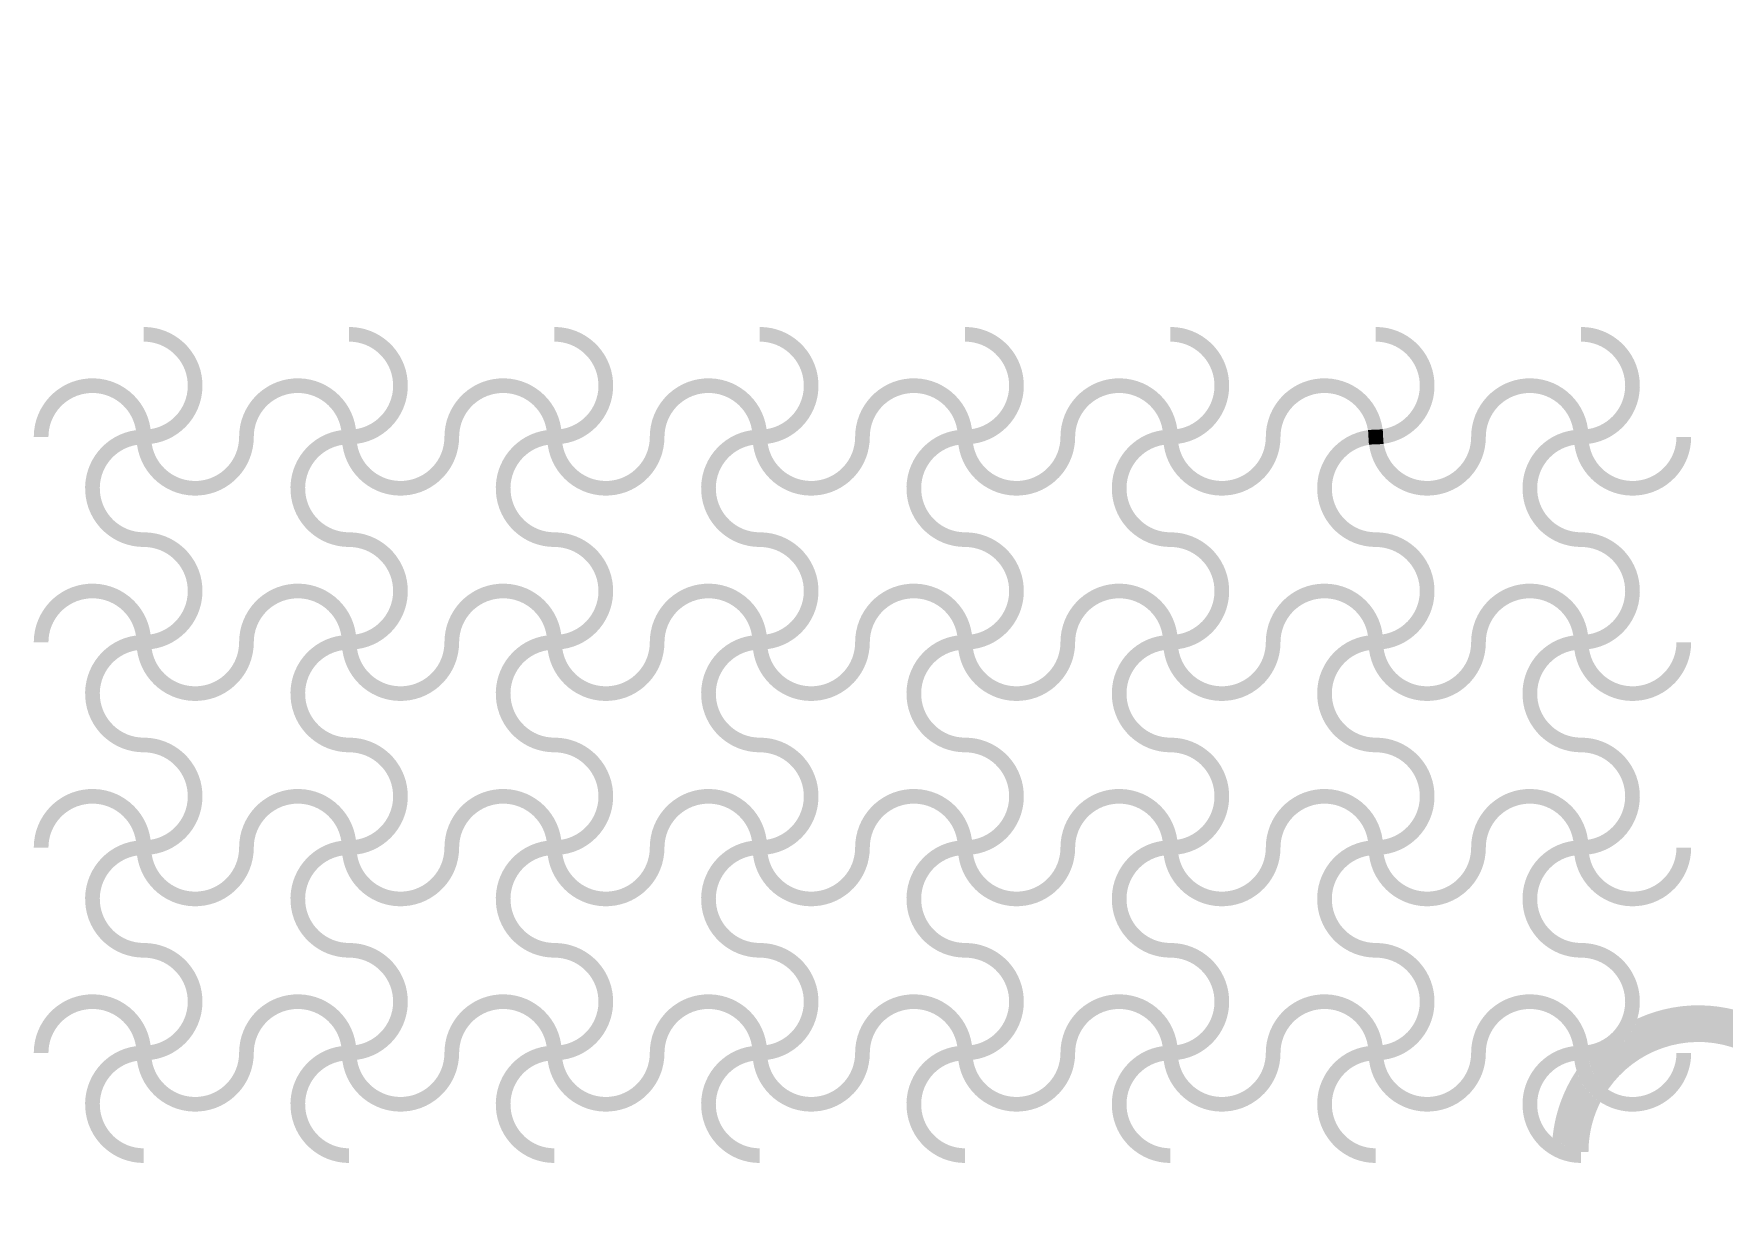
# Model space of a CAD drawing. Header units: inches. Extents: x 98 to 269, y 17 to 80.
# Drawn here: x 170.86 to 193.91, y 48.02 to 64.05 of the extents above; entities that cross this region are included whole.
import ezdxf

# ---------------------------------------------------------------- set-up
doc = ezdxf.new("R2010")
doc.units = ezdxf.units.IN
doc.header["$MEASUREMENT"] = 0

msp = doc.modelspace()

# ---------------------------------------------------------------- hatches: boundary and pattern name
h = msp.add_hatch(color=256)
h.dxf.hatch_style = 1
h.paths.add_polyline_path([(197.562, 67.802, -0.414214), (196.062, 69.302, 0.640887), (192.76, 70.82, -0.293633), (192.241, 70.128, 0.034077), (192.146, 69.873, 0.232766), (192.589, 69.583, -0.910065), (195.562, 69.302, 0.414214), (197.562, 67.302, -1), (197.562, 64.302, 1), (197.562, 60.302, -1), (197.562, 57.302, 1), (197.562, 53.302, -1), (197.562, 50.302, 1), (197.562, 47.302, -1), (197.562, 43.302, 1), (197.562, 40.302, -1), (197.562, 36.302, 1), (197.562, 33.302, -1), (197.562, 29.302, 1), (197.562, 26.302, -0.414214), (200.562, 23.302), (201.062, 23.302, 0.414214), (197.562, 26.802, -1), (197.562, 28.802, 1), (197.562, 33.802, -1), (197.562, 35.802, 1), (197.562, 40.802, -1), (197.562, 42.802, 1), (197.562, 47.802, -1), (197.562, 49.802, 1), (197.562, 53.802, -1), (197.562, 56.802, 1), (197.562, 60.802, -1), (197.562, 63.802, 1)])
h.paths.add_polyline_path([(197.562, 46.802, -0.414214), (195.562, 48.802, 0.54669), (192.728, 50.62, -0.293461), (192.07, 50.059, 0.208934), (192.328, 49.654, -0.735888), (195.062, 48.802, 0.414214), (197.562, 46.302, -1), (197.562, 44.302, 1), (197.562, 39.302, -1), (197.562, 37.302, 1), (197.562, 32.302, -1), (197.562, 30.302, 1), (197.562, 25.302, -0.414214), (199.562, 23.302), (200.062, 23.302, 0.414214), (197.562, 25.802, -1), (197.562, 29.802, 1), (197.562, 32.802, -1), (197.562, 36.802, 1), (197.562, 39.802, -1), (197.562, 43.802, 1)])
h.paths.add_polyline_path([(192.225, 49.482, -0.173956), (191.899, 49.912, 0.123456), (191.572, 48.996, 0.179066), (191.962, 48.852), (191.962, 48.802), (192.062, 48.802, -0.11814)])
h.paths.add_polyline_path([(197.562, 24.802, -0.414214), (194.562, 27.802, 0.490872), (192.685, 29.254, -0.253278), (192.07, 28.805, 0.18591), (192.285, 28.431, -0.276989), (193.252, 28.784, 0.047607), (193.262, 28.897), (193.462, 28.897, -0.053924), (193.444, 28.726, -0.303697), (194.062, 27.802, 0.414214), (197.562, 24.302, -0.414214), (198.562, 23.302), (199.062, 23.302, 0.414214)])
h.paths.add_polyline_path([(201.062, 23.302), (200.562, 23.302), (200.562, 17.078), (201.062, 17.078)])
h.paths.add_polyline_path([(200.062, 23.302), (199.562, 23.302), (199.562, 17.078), (200.062, 17.078)])
h.paths.add_polyline_path([(199.062, 23.302), (198.562, 23.302), (198.562, 17.078), (199.062, 17.078)])
h = msp.add_hatch(color=256)
h.dxf.hatch_style = 1
h.paths.add_polyline_path([(172.362, 60.052), (172.362, 59.852, -0.925234), (172.455, 58.659, -0.033619), (172.462, 58.552, 0.038835), (172.47, 58.459, 0.934949)])
h.paths.add_polyline_path([(170.862, 58.552), (171.062, 58.552, -0.925234), (172.255, 58.645, -0.033619), (172.362, 58.652, 0.038835), (172.455, 58.659, 0.934949)])
h.paths.add_polyline_path([(172.462, 58.552, 0.033619), (172.455, 58.659, -0.038835), (172.362, 58.652, 0.033619), (172.255, 58.645, -0.038835), (172.262, 58.552, 0.033619), (172.27, 58.445, -0.038835), (172.362, 58.452, 0.033619), (172.47, 58.459, -0.038835)])
h.paths.add_polyline_path([(172.47, 58.459, -0.033619), (172.362, 58.452, 0.038835), (172.27, 58.445, 0.934949), (173.862, 58.552, -0.925234), (175.055, 58.645, -0.033619), (175.162, 58.652, 0.038835), (175.255, 58.659, 0.934949), (173.662, 58.552, -0.925234)])
h.paths.add_polyline_path([(172.262, 58.552, 0.038835), (172.255, 58.645, 0.934949), (172.362, 57.052, -0.925234), (172.455, 55.859, -0.033619), (172.462, 55.752, 0.038835), (172.47, 55.659, 0.934949), (172.362, 57.252, -0.925234), (172.27, 58.445, -0.033619)])
h.paths.add_polyline_path([(170.862, 55.752), (171.062, 55.752, -0.925234), (172.255, 55.845, -0.033619), (172.362, 55.852, 0.038835), (172.455, 55.859, 0.934949)])
h.paths.add_polyline_path([(172.455, 55.859, -0.038835), (172.362, 55.852, 0.033619), (172.255, 55.845, -0.038835), (172.262, 55.752, 0.033619), (172.27, 55.645, -0.038835), (172.362, 55.652, 0.033619), (172.47, 55.659, -0.038835), (172.462, 55.752, 0.033619)])
h.paths.add_polyline_path([(172.262, 55.752, 0.038835), (172.255, 55.845, 0.934949), (172.362, 54.252, -0.925234), (172.455, 53.059, -0.033619), (172.462, 52.952, 0.038835), (172.47, 52.859, 0.934949), (172.362, 54.452, -0.925234), (172.27, 55.645, -0.033619)])
h.paths.add_polyline_path([(172.47, 55.659, -0.033619), (172.362, 55.652, 0.038835), (172.27, 55.645, 0.934949), (173.862, 55.752, -0.925234), (175.055, 55.845, -0.033619), (175.162, 55.852, 0.038835), (175.255, 55.859, 0.934949), (173.662, 55.752, -0.925234)])
h.paths.add_polyline_path([(170.862, 52.952), (171.062, 52.952, -0.925234), (172.255, 53.045, -0.033619), (172.362, 53.052, 0.038835), (172.455, 53.059, 0.934949)])
h.paths.add_polyline_path([(172.462, 52.952, 0.033619), (172.455, 53.059, -0.038835), (172.362, 53.052, 0.033619), (172.255, 53.045, -0.038835), (172.262, 52.952, 0.033619), (172.27, 52.845, -0.038835), (172.362, 52.852, 0.033619), (172.47, 52.859, -0.038835)])
h.paths.add_polyline_path([(172.262, 52.952, 0.038835), (172.255, 53.045, 0.934949), (172.362, 51.452, -0.925234), (172.455, 50.259, -0.033619), (172.462, 50.152, 0.038835), (172.47, 50.059, 0.934949), (172.362, 51.652, -0.925234), (172.27, 52.845, -0.033619)])
h.paths.add_polyline_path([(172.47, 52.859, -0.033619), (172.362, 52.852, 0.038835), (172.27, 52.845, 0.934949), (173.862, 52.952, -0.925234), (175.055, 53.045, -0.033619), (175.162, 53.052, 0.038835), (175.255, 53.059, 0.934949), (173.662, 52.952, -0.925234)])
h.paths.add_polyline_path([(170.862, 50.152), (171.062, 50.152, -0.925234), (172.255, 50.245, -0.033619), (172.362, 50.252, 0.038835), (172.455, 50.259, 0.934949)])
h.paths.add_polyline_path([(172.455, 50.259, -0.038835), (172.362, 50.252, 0.033619), (172.255, 50.245, -0.038835), (172.262, 50.152, 0.033619), (172.27, 50.045, -0.038835), (172.362, 50.052, 0.033619), (172.47, 50.059, -0.038835), (172.462, 50.152, 0.033619)])
h.paths.add_polyline_path([(172.262, 50.152, 0.038835), (172.255, 50.245, 0.934949), (172.362, 48.652), (172.362, 48.852, -0.925234), (172.27, 50.045, -0.033619)])
h.paths.add_polyline_path([(172.47, 50.059, -0.033619), (172.362, 50.052, 0.038835), (172.27, 50.045, 0.934949), (173.862, 50.152, -0.925234), (175.055, 50.245, -0.033619), (175.162, 50.252, 0.038835), (175.255, 50.259, 0.934949), (173.662, 50.152, -0.925234)])
h.paths.add_polyline_path([(175.162, 51.652, -0.925234), (175.07, 52.845, -0.033619), (175.062, 52.952, 0.038835), (175.055, 53.045, 0.934949), (175.162, 51.452, -0.925234), (175.255, 50.259, -0.033619), (175.262, 50.152, 0.038835), (175.27, 50.059, 0.934949)])
h.paths.add_polyline_path([(175.27, 50.059, -0.033619), (175.162, 50.052, 0.038835), (175.07, 50.045, 0.934949), (176.662, 50.152, -0.925234), (177.855, 50.245, -0.033619), (177.962, 50.252, 0.038835), (178.055, 50.259, 0.934949), (176.462, 50.152, -0.925234)])
h.paths.add_polyline_path([(175.255, 50.259, -0.038835), (175.162, 50.252, 0.033619), (175.055, 50.245, -0.038835), (175.062, 50.152, 0.033619), (175.07, 50.045, -0.038835), (175.162, 50.052, 0.033619), (175.27, 50.059, -0.038835), (175.262, 50.152, 0.033619)])
h.paths.add_polyline_path([(175.062, 50.152, 0.038835), (175.055, 50.245, 0.934949), (175.162, 48.652), (175.162, 48.852, -0.925234), (175.07, 50.045, -0.033619)])
h.paths.add_polyline_path([(178.062, 50.152, 0.033619), (178.055, 50.259, -0.038835), (177.962, 50.252, 0.033619), (177.855, 50.245, -0.038835), (177.862, 50.152, 0.033619), (177.87, 50.045, -0.038835), (177.962, 50.052, 0.033619), (178.07, 50.059, -0.038835)])
h.paths.add_polyline_path([(177.862, 50.152, 0.038835), (177.855, 50.245, 0.934949), (177.962, 48.652), (177.962, 48.852, -0.925234), (177.87, 50.045, -0.033619)])
h.paths.add_polyline_path([(178.07, 50.059, -0.033619), (177.962, 50.052, 0.038835), (177.87, 50.045, 0.934949), (179.462, 50.152, -0.925234), (180.655, 50.245, -0.033619), (180.762, 50.252, 0.038835), (180.855, 50.259, 0.934949), (179.262, 50.152, -0.925234)])
h.paths.add_polyline_path([(177.962, 51.652, -0.925234), (177.87, 52.845, -0.033619), (177.862, 52.952, 0.038835), (177.855, 53.045, 0.934949), (177.962, 51.452, -0.925234), (178.055, 50.259, -0.033619), (178.062, 50.152, 0.038835), (178.07, 50.059, 0.934949)])
h.paths.add_polyline_path([(176.462, 52.952, -0.925234), (175.27, 52.859, -0.033619), (175.162, 52.852, 0.038835), (175.07, 52.845, 0.934949), (176.662, 52.952, -0.925234), (177.855, 53.045, -0.033619), (177.962, 53.052, 0.038835), (178.055, 53.059, 0.934949)])
h.paths.add_polyline_path([(175.262, 52.952, 0.033619), (175.255, 53.059, -0.038835), (175.162, 53.052, 0.033619), (175.055, 53.045, -0.038835), (175.062, 52.952, 0.033619), (175.07, 52.845, -0.038835), (175.162, 52.852, 0.033619), (175.27, 52.859, -0.038835)])
h.paths.add_polyline_path([(175.162, 54.452, -0.925234), (175.07, 55.645, -0.033619), (175.062, 55.752, 0.038835), (175.055, 55.845, 0.934949), (175.162, 54.252, -0.925234), (175.255, 53.059, -0.033619), (175.262, 52.952, 0.038835), (175.27, 52.859, 0.934949)])
h.paths.add_polyline_path([(175.162, 60.052), (175.162, 59.852, -0.925234), (175.255, 58.659, -0.033619), (175.262, 58.552, 0.038835), (175.27, 58.459, 0.934949)])
h.paths.add_polyline_path([(175.262, 58.552, 0.033619), (175.255, 58.659, -0.038835), (175.162, 58.652, 0.033619), (175.055, 58.645, -0.038835), (175.062, 58.552, 0.033619), (175.07, 58.445, -0.038835), (175.162, 58.452, 0.033619), (175.27, 58.459, -0.038835)])
h.paths.add_polyline_path([(175.062, 58.552, 0.038835), (175.055, 58.645, 0.934949), (175.162, 57.052, -0.925234), (175.255, 55.859, -0.033619), (175.262, 55.752, 0.038835), (175.27, 55.659, 0.934949), (175.162, 57.252, -0.925234), (175.07, 58.445, -0.033619)])
h.paths.add_polyline_path([(175.27, 58.459, -0.033619), (175.162, 58.452, 0.038835), (175.07, 58.445, 0.934949), (176.662, 58.552, -0.925234), (177.855, 58.645, -0.033619), (177.962, 58.652, 0.038835), (178.055, 58.659, 0.934949), (176.462, 58.552, -0.925234)])
h.paths.add_polyline_path([(177.962, 60.052), (177.962, 59.852, -0.925234), (178.055, 58.659, -0.033619), (178.062, 58.552, 0.038835), (178.07, 58.459, 0.934949)])
h.paths.add_polyline_path([(180.655, 58.645, -0.033619), (180.762, 58.652, 0.038835), (180.855, 58.659, 0.934949), (179.262, 58.552, -0.925234), (178.07, 58.459, -0.033619), (177.962, 58.452, 0.038835), (177.87, 58.445, 0.934949), (179.462, 58.552, -0.925234)])
h.paths.add_polyline_path([(178.062, 58.552, 0.033619), (178.055, 58.659, -0.038835), (177.962, 58.652, 0.033619), (177.855, 58.645, -0.038835), (177.862, 58.552, 0.033619), (177.87, 58.445, -0.038835), (177.962, 58.452, 0.033619), (178.07, 58.459, -0.038835)])
h.paths.add_polyline_path([(177.862, 58.552, 0.038835), (177.855, 58.645, 0.934949), (177.962, 57.052, -0.925234), (178.055, 55.859, -0.033619), (178.062, 55.752, 0.038835), (178.07, 55.659, 0.934949), (177.962, 57.252, -0.925234), (177.87, 58.445, -0.033619)])
h.paths.add_polyline_path([(180.762, 60.052), (180.762, 59.852, -0.925234), (180.855, 58.659, -0.033619), (180.862, 58.552, 0.038835), (180.87, 58.459, 0.934949)])
h.paths.add_polyline_path([(183.455, 58.645, -0.033619), (183.562, 58.652, 0.038835), (183.655, 58.659, 0.934949), (182.062, 58.552, -0.925234), (180.87, 58.459, -0.033619), (180.762, 58.452, 0.038835), (180.67, 58.445, 0.934949), (182.262, 58.552, -0.925234)])
h.paths.add_polyline_path([(180.855, 58.659, -0.038835), (180.762, 58.652, 0.033619), (180.655, 58.645, -0.038835), (180.662, 58.552, 0.033619), (180.67, 58.445, -0.038835), (180.762, 58.452, 0.033619), (180.87, 58.459, -0.038835), (180.862, 58.552, 0.033619)])
h.paths.add_polyline_path([(180.662, 58.552, 0.038835), (180.655, 58.645, 0.934949), (180.762, 57.052, -0.925234), (180.855, 55.859, -0.033619), (180.862, 55.752, 0.038835), (180.87, 55.659, 0.934949), (180.762, 57.252, -0.925234), (180.67, 58.445, -0.033619)])
h.paths.add_polyline_path([(183.562, 60.052), (183.562, 59.852, -0.925234), (183.655, 58.659, -0.033619), (183.662, 58.552, 0.038835), (183.67, 58.459, 0.934949)])
h.paths.add_polyline_path([(186.362, 60.052), (186.362, 59.852, -0.925234), (186.455, 58.659, -0.033619), (186.462, 58.552, 0.038835), (186.47, 58.459, 0.934949)])
h.paths.add_polyline_path([(189.162, 60.052), (189.162, 59.852, -0.925234), (189.255, 58.659, -0.033619), (189.262, 58.552, 0.038835), (189.27, 58.459, 0.934949)])
h.paths.add_polyline_path([(191.962, 60.052), (191.962, 59.852, -0.925234), (192.055, 58.659, -0.033619), (192.062, 58.552, 0.038835), (192.07, 58.459, 0.934949)])
h.paths.add_polyline_path([(190.462, 58.552, -0.925234), (189.27, 58.459, -0.033619), (189.162, 58.452, 0.038835), (189.07, 58.445, 0.934949), (190.662, 58.552, -0.925234), (191.855, 58.645, -0.033619), (191.962, 58.652, 0.038835), (192.055, 58.659, 0.934949)])
h.paths.add_polyline_path([(187.662, 58.552, -0.925234), (186.47, 58.459, -0.033619), (186.362, 58.452, 0.038835), (186.27, 58.445, 0.934949), (187.862, 58.552, -0.925234), (189.055, 58.645, -0.033619), (189.162, 58.652, 0.038835), (189.255, 58.659, 0.934949)])
h.paths.add_polyline_path([(184.862, 58.552, -0.925234), (183.67, 58.459, -0.033619), (183.562, 58.452, 0.038835), (183.47, 58.445, 0.934949), (185.062, 58.552, -0.925234), (186.255, 58.645, -0.033619), (186.362, 58.652, 0.038835), (186.455, 58.659, 0.934949)])
h.paths.add_polyline_path([(183.655, 58.659, -0.038835), (183.562, 58.652, 0.033619), (183.455, 58.645, -0.038835), (183.462, 58.552, 0.033619), (183.47, 58.445, -0.038835), (183.562, 58.452, 0.033619), (183.67, 58.459, -0.038835), (183.662, 58.552, 0.033619)])
h.paths.add_polyline_path([(186.455, 58.659, -0.038835), (186.362, 58.652, 0.033619), (186.255, 58.645, -0.038835), (186.262, 58.552, 0.033619), (186.27, 58.445, -0.038835), (186.362, 58.452, 0.033619), (186.47, 58.459, -0.038835), (186.462, 58.552, 0.033619)], flags=16)
h.paths.add_polyline_path([(189.255, 58.659, -0.038835), (189.162, 58.652, 0.033619), (189.055, 58.645, -0.038835), (189.062, 58.552, 0.033619), (189.07, 58.445, -0.038835), (189.162, 58.452, 0.033619), (189.27, 58.459, -0.038835), (189.262, 58.552, 0.033619)], flags=17)
h.paths.add_polyline_path([(192.062, 58.552, 0.033619), (192.055, 58.659, -0.038835), (191.962, 58.652, 0.033619), (191.855, 58.645, -0.038835), (191.862, 58.552, 0.033619), (191.87, 58.445, -0.038835), (191.962, 58.452, 0.033619), (192.07, 58.459, -0.038835)], flags=17)
h.paths.add_polyline_path([(192.07, 58.459, -0.033619), (191.962, 58.452, 0.038835), (191.87, 58.445, 0.934949), (193.462, 58.552), (193.262, 58.552, -0.925234)])
h.paths.add_polyline_path([(191.862, 58.552, 0.038835), (191.855, 58.645, 0.934949), (191.962, 57.052, -0.925234), (192.055, 55.859, -0.033619), (192.062, 55.752, 0.038835), (192.07, 55.659, 0.934949), (191.962, 57.252, -0.925234), (191.87, 58.445, -0.033619)])
h.paths.add_polyline_path([(189.162, 58.452, 0.033619), (189.27, 58.459, -0.038835), (189.262, 58.552, 0.033619), (189.255, 58.659, -0.038835), (189.162, 58.652, 0.033619), (189.055, 58.645, 0.925234), (187.862, 58.552, -0.934949), (186.27, 58.445, 0.925234), (186.362, 57.252, -0.934949), (186.47, 55.659, 0.925234), (187.662, 55.752, -1), (189.262, 55.752, 1), (190.462, 55.752, -0.934949), (192.055, 55.859, 0.925234), (191.962, 57.052, -0.934949), (191.855, 58.645, 0.925234), (190.662, 58.552, -0.934949), (189.07, 58.445, -0.038835)])
h.paths.add_polyline_path([(189.055, 58.645, 0.925234), (187.862, 58.552, -0.934949), (186.27, 58.445, 0.925234), (186.362, 57.252, -0.934949), (186.47, 55.659, 0.925234), (187.662, 55.752, -0.934949), (189.255, 55.859, 0.925234), (189.162, 57.052, -0.934949)], flags=16)
h.paths.add_polyline_path([(191.855, 58.645, 0.925234), (190.662, 58.552, -0.934949), (189.07, 58.445, 0.925234), (189.162, 57.252, -0.934949), (189.27, 55.659, 0.925234), (190.462, 55.752, -0.934949), (192.055, 55.859, 0.925234), (191.962, 57.052, -0.934949)])
h.paths.add_polyline_path([(182.062, 55.752, -0.925234), (180.87, 55.659, -0.033619), (180.762, 55.652, 0.038835), (180.67, 55.645, 0.934949), (182.262, 55.752, -0.925234), (183.455, 55.845, -0.033619), (183.562, 55.852, 0.038835), (183.655, 55.859, 0.934949)])
h.paths.add_polyline_path([(180.862, 55.752, 0.033619), (180.855, 55.859, -0.038835), (180.762, 55.852, 0.033619), (180.655, 55.845, -0.038835), (180.662, 55.752, 0.033619), (180.67, 55.645, -0.038835), (180.762, 55.652, 0.033619), (180.87, 55.659, -0.038835)])
h.paths.add_polyline_path([(179.262, 55.752, -0.925234), (178.07, 55.659, -0.033619), (177.962, 55.652, 0.038835), (177.87, 55.645, 0.934949), (179.462, 55.752, -0.925234), (180.655, 55.845, -0.033619), (180.762, 55.852, 0.038835), (180.855, 55.859, 0.934949)])
h.paths.add_polyline_path([(178.055, 55.859, -0.038835), (177.962, 55.852, 0.033619), (177.855, 55.845, -0.038835), (177.862, 55.752, 0.033619), (177.87, 55.645, -0.038835), (177.962, 55.652, 0.033619), (178.07, 55.659, -0.038835), (178.062, 55.752, 0.033619)])
h.paths.add_polyline_path([(176.462, 55.752, -0.925234), (175.27, 55.659, -0.033619), (175.162, 55.652, 0.038835), (175.07, 55.645, 0.934949), (176.662, 55.752, -0.925234), (177.855, 55.845, -0.033619), (177.962, 55.852, 0.038835), (178.055, 55.859, 0.934949)])
h.paths.add_polyline_path([(175.255, 55.859, -0.038835), (175.162, 55.852, 0.033619), (175.055, 55.845, -0.038835), (175.062, 55.752, 0.033619), (175.07, 55.645, -0.038835), (175.162, 55.652, 0.033619), (175.27, 55.659, -0.038835), (175.262, 55.752, 0.033619)])
h.paths.add_polyline_path([(177.87, 55.645, -0.033619), (177.862, 55.752, 0.038835), (177.855, 55.845, 0.934949), (177.962, 54.252, -0.925234), (178.055, 53.059, -0.033619), (178.062, 52.952, 0.038835), (178.07, 52.859, 0.934949), (177.962, 54.452, -0.925234)])
h.paths.add_polyline_path([(178.062, 52.952, 0.033619), (178.055, 53.059, -0.038835), (177.962, 53.052, 0.033619), (177.855, 53.045, -0.038835), (177.862, 52.952, 0.033619), (177.87, 52.845, -0.038835), (177.962, 52.852, 0.033619), (178.07, 52.859, -0.038835)])
h.paths.add_polyline_path([(178.07, 52.859, -0.033619), (177.962, 52.852, 0.038835), (177.87, 52.845, 0.934949), (179.462, 52.952, -0.925234), (180.655, 53.045, -0.033619), (180.762, 53.052, 0.038835), (180.855, 53.059, 0.934949), (179.262, 52.952, -0.925234)])
h.paths.add_polyline_path([(180.762, 54.452, -0.925234), (180.67, 55.645, -0.033619), (180.662, 55.752, 0.038835), (180.655, 55.845, 0.934949), (180.762, 54.252, -0.925234), (180.855, 53.059, -0.033619), (180.862, 52.952, 0.038835), (180.87, 52.859, 0.934949)])
h.paths.add_polyline_path([(180.862, 52.952, 0.033619), (180.855, 53.059, -0.038835), (180.762, 53.052, 0.033619), (180.655, 53.045, -0.038835), (180.662, 52.952, 0.033619), (180.67, 52.845, -0.038835), (180.762, 52.852, 0.033619), (180.87, 52.859, -0.038835)])
h.paths.add_polyline_path([(180.87, 52.859, -0.033619), (180.762, 52.852, 0.038835), (180.67, 52.845, 0.934949), (182.262, 52.952, -0.925234), (183.455, 53.045, -0.033619), (183.562, 53.052, 0.038835), (183.655, 53.059, 0.934949), (182.062, 52.952, -0.925234)])
h.paths.add_polyline_path([(180.662, 52.952, 0.038835), (180.655, 53.045, 0.934949), (180.762, 51.452, -0.925234), (180.855, 50.259, -0.033619), (180.862, 50.152, 0.038835), (180.87, 50.059, 0.934949), (180.762, 51.652, -0.925234), (180.67, 52.845, -0.033619)])
h.paths.add_polyline_path([(183.562, 54.452, -0.925234), (183.47, 55.645, -0.033619), (183.462, 55.752, 0.038835), (183.455, 55.845, 0.934949), (183.562, 54.252, -0.925234), (183.655, 53.059, -0.033619), (183.662, 52.952, 0.038835), (183.67, 52.859, 0.934949)])
h.paths.add_polyline_path([(184.862, 52.952, -0.925234), (183.67, 52.859, -0.033619), (183.562, 52.852, 0.038835), (183.47, 52.845, 0.934949), (185.062, 52.952, -0.925234), (186.255, 53.045, -0.033619), (186.362, 53.052, 0.038835), (186.455, 53.059, 0.934949)])
h.paths.add_polyline_path([(186.455, 53.059, -0.038835), (186.362, 53.052, 0.033619), (186.255, 53.045, -0.038835), (186.262, 52.952, 0.033619), (186.27, 52.845, -0.038835), (186.362, 52.852, 0.033619), (186.47, 52.859, -0.038835), (186.462, 52.952, 0.033619)])
h.paths.add_polyline_path([(183.655, 53.059, -0.038835), (183.562, 53.052, 0.033619), (183.455, 53.045, -0.038835), (183.462, 52.952, 0.033619), (183.47, 52.845, -0.038835), (183.562, 52.852, 0.033619), (183.67, 52.859, -0.038835), (183.662, 52.952, 0.033619)])
h.paths.add_polyline_path([(183.462, 52.952, 0.038835), (183.455, 53.045, 0.934949), (183.562, 51.452, -0.925234), (183.655, 50.259, -0.033619), (183.662, 50.152, 0.038835), (183.67, 50.059, 0.934949), (183.562, 51.652, -0.925234), (183.47, 52.845, -0.033619)])
h.paths.add_polyline_path([(187.862, 52.952, -0.925234), (189.055, 53.045, -0.033619), (189.162, 53.052, 0.038835), (189.255, 53.059, 0.934949), (187.662, 52.952, -0.925234), (186.47, 52.859, -0.033619), (186.362, 52.852, 0.038835), (186.27, 52.845, 0.934949)])
h.paths.add_polyline_path([(189.262, 52.952, 0.033619), (189.255, 53.059, -0.038835), (189.162, 53.052, 0.033619), (189.055, 53.045, -0.038835), (189.062, 52.952, 0.033619), (189.07, 52.845, -0.038835), (189.162, 52.852, 0.033619), (189.27, 52.859, -0.038835)])
h.paths.add_polyline_path([(189.162, 54.452, -0.925234), (189.07, 55.645, -0.033619), (189.062, 55.752, 0.038835), (189.055, 55.845, 0.934949), (189.162, 54.252, -0.925234), (189.255, 53.059, -0.033619), (189.262, 52.952, 0.038835), (189.27, 52.859, 0.934949)])
h.paths.add_polyline_path([(191.855, 53.045, -0.033619), (191.962, 53.052, 0.038835), (192.055, 53.059, 0.934949), (190.462, 52.952, -0.925234), (189.27, 52.859, -0.033619), (189.162, 52.852, 0.038835), (189.07, 52.845, 0.934949), (190.662, 52.952, -0.925234)])
h.paths.add_polyline_path([(192.055, 53.059, -0.038835), (191.962, 53.052, 0.033619), (191.855, 53.045, -0.038835), (191.862, 52.952, 0.033619), (191.87, 52.845, -0.038835), (191.962, 52.852, 0.033619), (192.07, 52.859, -0.038835), (192.062, 52.952, 0.033619)])
h.paths.add_polyline_path([(191.962, 54.452, -0.925234), (191.87, 55.645, -0.033619), (191.862, 55.752, 0.038835), (191.855, 55.845, 0.934949), (191.962, 54.252, -0.925234), (192.055, 53.059, -0.033619), (192.062, 52.952, 0.038835), (192.07, 52.859, 0.934949)])
h.paths.add_polyline_path([(193.462, 55.752), (193.262, 55.752, -0.925234), (192.07, 55.659, -0.033619), (191.962, 55.652, 0.038835), (191.87, 55.645, 0.934949)])
h.paths.add_polyline_path([(192.062, 55.752, 0.033619), (192.055, 55.859, -0.038835), (191.962, 55.852, 0.033619), (191.855, 55.845, -0.038835), (191.862, 55.752, 0.033619), (191.87, 55.645, -0.038835), (191.962, 55.652, 0.033619), (192.07, 55.659, -0.038835)], flags=17)
h.paths.add_polyline_path([(182.062, 50.152, -0.925234), (180.87, 50.059, -0.033619), (180.762, 50.052, 0.038835), (180.67, 50.045, 0.934949), (182.262, 50.152, -0.925234), (183.455, 50.245, -0.033619), (183.562, 50.252, 0.038835), (183.655, 50.259, 0.934949)])
h.paths.add_polyline_path([(183.655, 50.259, -0.038835), (183.562, 50.252, 0.033619), (183.455, 50.245, -0.038835), (183.462, 50.152, 0.033619), (183.47, 50.045, -0.038835), (183.562, 50.052, 0.033619), (183.67, 50.059, -0.038835), (183.662, 50.152, 0.033619)])
h.paths.add_polyline_path([(183.67, 50.059, -0.033619), (183.562, 50.052, 0.038835), (183.47, 50.045, 0.934949), (185.062, 50.152, -0.925234), (186.255, 50.245, -0.033619), (186.362, 50.252, 0.038835), (186.455, 50.259, 0.934949), (184.862, 50.152, -0.925234)])
h.paths.add_polyline_path([(186.455, 50.259, -0.038835), (186.362, 50.252, 0.033619), (186.255, 50.245, -0.038835), (186.262, 50.152, 0.033619), (186.27, 50.045, -0.038835), (186.362, 50.052, 0.033619), (186.47, 50.059, -0.038835), (186.462, 50.152, 0.033619)])
h.paths.add_polyline_path([(186.362, 51.652, -0.925234), (186.27, 52.845, -0.033619), (186.262, 52.952, 0.038835), (186.255, 53.045, 0.934949), (186.362, 51.452, -0.925234), (186.455, 50.259, -0.033619), (186.462, 50.152, 0.038835), (186.47, 50.059, 0.934949)])
h.paths.add_polyline_path([(186.47, 50.059, -0.033619), (186.362, 50.052, 0.038835), (186.27, 50.045, 0.934949), (187.862, 50.152, -0.925234), (189.055, 50.245, -0.033619), (189.162, 50.252, 0.038835), (189.255, 50.259, 0.934949), (187.662, 50.152, -0.925234)])
h.paths.add_polyline_path([(189.255, 50.259, -0.038835), (189.162, 50.252, 0.033619), (189.055, 50.245, -0.038835), (189.062, 50.152, 0.033619), (189.07, 50.045, -0.038835), (189.162, 50.052, 0.033619), (189.27, 50.059, -0.038835), (189.262, 50.152, 0.033619)])
h.paths.add_polyline_path([(189.162, 51.652, -0.925234), (189.07, 52.845, -0.033619), (189.062, 52.952, 0.038835), (189.055, 53.045, 0.934949), (189.162, 51.452, -0.925234), (189.255, 50.259, -0.033619), (189.262, 50.152, 0.038835), (189.27, 50.059, 0.934949)])
h.paths.add_polyline_path([(190.462, 50.152, -0.925234), (189.27, 50.059, -0.033619), (189.162, 50.052, 0.038835), (189.07, 50.045, 0.934949), (190.662, 50.152, -0.925234), (191.855, 50.245, -0.033619), (191.962, 50.252, 0.038835), (192.055, 50.259, 0.934949)])
h.paths.add_polyline_path([(193.462, 52.952), (193.262, 52.952, -0.925234), (192.07, 52.859, -0.033619), (191.962, 52.852, 0.038835), (191.87, 52.845, 0.934949)])
h.paths.add_polyline_path([(180.855, 50.259, -0.038835), (180.762, 50.252, 0.033619), (180.655, 50.245, -0.038835), (180.662, 50.152, 0.033619), (180.67, 50.045, -0.038835), (180.762, 50.052, 0.033619), (180.87, 50.059, -0.038835), (180.862, 50.152, 0.033619)])
h.paths.add_polyline_path([(180.662, 50.152, 0.038835), (180.655, 50.245, 0.934949), (180.762, 48.652), (180.762, 48.852, -0.925234), (180.67, 50.045, -0.033619)])
h.paths.add_polyline_path([(183.462, 50.152, 0.038835), (183.455, 50.245, 0.934949), (183.562, 48.652), (183.562, 48.852, -0.925234), (183.47, 50.045, -0.033619)])
h.paths.add_polyline_path([(191.87, 50.045, -0.033619), (191.862, 50.152, 0.038835), (191.855, 50.245, 0.934949), (191.962, 48.652), (191.962, 48.852, -0.925234)])
h.paths.add_polyline_path([(189.07, 50.045, -0.033619), (189.062, 50.152, 0.038835), (189.055, 50.245, 0.934949), (189.162, 48.652), (189.162, 48.852, -0.925234)])
h.paths.add_polyline_path([(186.262, 50.152, 0.038835), (186.255, 50.245, 0.934949), (186.362, 48.652), (186.362, 48.852, -0.925234), (186.27, 50.045, -0.033619)])
h.paths.add_polyline_path([(192.055, 50.259, -0.038835), (191.962, 50.252, 0.033619), (191.855, 50.245, -0.038835), (191.862, 50.152, 0.033619), (191.87, 50.045, -0.038835), (191.962, 50.052, 0.033619), (192.07, 50.059, -0.038835), (192.062, 50.152, 0.033619)])
h.paths.add_polyline_path([(192.07, 50.059, -0.033619), (191.962, 50.052, 0.038835), (191.87, 50.045, 0.160231), (192.088, 49.595, -0.032336), (192.146, 49.847, -0.094764)])
h.paths.add_polyline_path([(192.146, 49.847, 0.032336), (192.088, 49.595, 0.171233), (192.565, 49.358, -0.03337), (192.589, 49.556, -0.232766)])
h.paths.add_polyline_path([(193.462, 50.152), (193.262, 50.152, -0.450665), (192.589, 49.556, 0.03337), (192.565, 49.358, 0.450564)])
h.paths.add_polyline_path([(191.962, 51.652, -0.925234), (191.87, 52.845, -0.033619), (191.862, 52.952, 0.038835), (191.855, 53.045, 0.934949), (191.962, 51.452, -0.925234), (192.055, 50.259, -0.033619), (192.062, 50.152, 0.038835), (192.07, 50.059, 0.055386), (192.241, 50.102, -0.109425), (192.76, 50.794, 0.43565)])
h.paths.add_polyline_path([(192.76, 50.794, 0.109425), (192.241, 50.102, 0.293633)], flags=17)
h.paths.add_polyline_path([(183.562, 57.252, -0.925234), (183.47, 58.445, -0.033619), (183.462, 58.552, 0.038835), (183.455, 58.645, 0.934949), (183.562, 57.052, -0.925234), (183.655, 55.859, -0.033619), (183.662, 55.752, 0.038835), (183.67, 55.659, 0.934949)])
h.paths.add_polyline_path([(183.662, 55.752, 0.033619), (183.655, 55.859, -0.038835), (183.562, 55.852, 0.033619), (183.455, 55.845, -0.038835), (183.462, 55.752, 0.033619), (183.47, 55.645, -0.038835), (183.562, 55.652, 0.033619), (183.67, 55.659, -0.038835)])
h.paths.add_polyline_path([(183.67, 55.659, -0.033619), (183.562, 55.652, 0.038835), (183.47, 55.645, 0.934949), (185.062, 55.752, -0.925234), (186.255, 55.845, -0.033619), (186.362, 55.852, 0.038835), (186.455, 55.859, 0.934949), (184.862, 55.752, -0.925234)])
h.paths.add_polyline_path([(186.27, 55.645, -0.033619), (186.262, 55.752, 0.038835), (186.255, 55.845, 0.934949), (186.362, 54.252, -0.925234), (186.455, 53.059, -0.033619), (186.462, 52.952, 0.038835), (186.47, 52.859, 0.934949), (186.362, 54.452, -0.925234)])
h.paths.add_polyline_path([(186.462, 55.752, 0.033619), (186.455, 55.859, -0.038835), (186.362, 55.852, 0.033619), (186.255, 55.845, -0.038835), (186.262, 55.752, 0.033619), (186.27, 55.645, -0.038835), (186.362, 55.652, 0.033619), (186.47, 55.659, -0.038835)], flags=16)
h.paths.add_polyline_path([(190.662, 55.752, -0.925234), (191.855, 55.845, -0.033619), (191.962, 55.852, 0.038835), (192.055, 55.859, 0.934949), (190.462, 55.752, -0.925234), (189.27, 55.659, -0.033619), (189.162, 55.652, 0.038835), (189.07, 55.645, 0.934949)])
h.paths.add_polyline_path([(189.255, 55.859, -0.038835), (189.162, 55.852, 0.033619), (189.055, 55.845, -0.038835), (189.062, 55.752, 0.033619), (189.07, 55.645, -0.038835), (189.162, 55.652, 0.033619), (189.27, 55.659, -0.038835), (189.262, 55.752, 0.033619)], flags=17)
h.paths.add_polyline_path([(187.662, 55.752, -0.925234), (186.47, 55.659, -0.033619), (186.362, 55.652, 0.038835), (186.27, 55.645, 0.934949), (187.862, 55.752, -0.925234), (189.055, 55.845, -0.033619), (189.162, 55.852, 0.038835), (189.255, 55.859, 0.934949)])
h.paths.add_polyline_path([(186.362, 57.252, -0.925234), (186.27, 58.445, -0.033619), (186.262, 58.552, 0.038835), (186.255, 58.645, 0.934949), (186.362, 57.052, -0.925234), (186.455, 55.859, -0.033619), (186.462, 55.752, 0.038835), (186.47, 55.659, 0.934949)])
h = msp.add_hatch(color=256)
h.dxf.hatch_style = 1
h.paths.add_polyline_path([(189.255, 58.659, -0.038835), (189.162, 58.652, 0.033619), (189.055, 58.645, -0.038835), (189.062, 58.552, 0.033619), (189.07, 58.445, -0.038835), (189.162, 58.452, 0.033619), (189.27, 58.459, -0.038835), (189.262, 58.552, 0.033619)])

doc.saveas('drawing.dxf')
